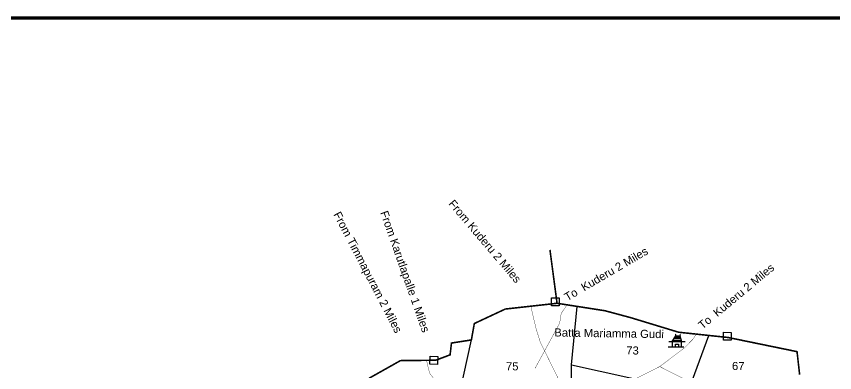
# Model space of a CAD drawing. Header units: feet. Extents: x 744893 to 763303, y 1620064 to 1627037.
# Drawn here: x 756988 to 759523, y 1625935 to 1627037 of the extents above; entities that cross this region are included whole.
import ezdxf
from ezdxf.enums import TextEntityAlignment as Align

# ---------------------------------------------------------------- set-up
doc = ezdxf.new("R2010")
doc.units = ezdxf.units.FT
doc.header["$LTSCALE"] = 15
doc.header["$MEASUREMENT"] = 0
doc.linetypes.add('HIDDEN2', pattern=[0.1875, 0.125, -0.0625])
for name, color, linetype in [('PAPER SIZE', 10, 'Continuous'), ('PLOT', 7, 'Continuous'), ('PLOT NO', 7, 'Continuous'), ('ROADS', 6, 'Continuous'), ('VILLAGE STONES', 240, 'Continuous')]:
    doc.layers.add(name, color=color, linetype=linetype)
doc.layers.add('VILLAGE BOUNDRY', color=5, linetype='HIDDEN2', lineweight=100)
doc.styles.get("Standard").update_dxf_attribs({"font": 'arial.ttf'})
doc.linetypes.add('DOTS', pattern='A,1e-06,-3,["●",Standard,S=3,R=0,X=-1.25,Y=-1.25],-3', length=6.000001)

msp = doc.modelspace()

# ---------------------------------------------------------------- linework, layer by layer
at = {"layer": 'PAPER SIZE', "color": 5, "const_width": 10}
msp.add_lwpolyline([(744898.5, 1627031.8), (763123.1, 1627031.8), (763123.1, 1620068.6), (744898.5, 1620068.6)], close=True, dxfattribs=at)
at = {"layer": 'PLOT'}
for points in [[(758348.1, 1625811.4), (758384, 1625777.2), (758413.6, 1625775), (758470.5, 1625737.4), (758593.4, 1625787.5), (758708.5, 1625821.9), (758707.2, 1625958.3), (758724.7, 1626139.5)], [(758107, 1625641), (758235.4, 1625730.3), (758241.4, 1625776.4), (758348.1, 1625811.4), (758397.2, 1626035.7)], [(758707.2, 1625958.3), (758974.1, 1625899.6), (759004.6, 1625873.5), (759074.5, 1625892.8), (759132.7, 1626049.6)]]:
    msp.add_lwpolyline(points, dxfattribs=at)
at = {"layer": 'PLOT NO'}
for points in [[(759009, 1626030.6), (759059.2, 1626030.6)], [(759018.8, 1626030.6), (759030.4, 1626048.4), (759043.2, 1626048.4), (759048.1, 1626030.6)], [(759018.8, 1626030.6), (759018.8, 1626014.1)], [(759021.4, 1626034.5), (759047.2, 1626034.1)], [(759045.7, 1626039.5), (759024.6, 1626039.5)], [(759027.6, 1626044), (759044.4, 1626044.1)], [(759048.1, 1626013.7), (759048.1, 1626030.8)], [(759007, 1626014.1), (759055.6, 1626014.1)], [(759029.3, 1626014.1), (759029.3, 1626023.1), (759038.6, 1626023.1), (759038.6, 1626014.1)]]:
    msp.add_lwpolyline(points, dxfattribs=at)
for centre, radius, start, end in [((759032.6, 1626050.9), 3.31, 127.3291, 228.7098), ((759042.3, 1626050.6), 2.38, 292.4783, 69.0358)]:
    msp.add_arc(centre, radius, start, end, dxfattribs=at)
at = {"layer": 'ROADS', "linetype": 'HIDDEN2', "ltscale": 10, "const_width": 1}
for points in [[(758713.9, 1625812.5), (758668.3, 1625911.8), (758610.3, 1626029.7), (758597.5, 1626071.2), (758581.2, 1626140.1)], [(758980.6, 1625953.3), (759056.6, 1626010.3), (759083.8, 1626038.3), (759094.1, 1626053.7)], [(758645.7, 1625791.3), (758611.7, 1625760.2), (758599.2, 1625733.3), (758597.4, 1625705.3), (758575, 1625679.6), (758561.4, 1625664.1), (758554.3, 1625617.2), (758530.7, 1625644.8), (758475.7, 1625667.5), (758470.4, 1625697), (758476.3, 1625739.8), (758453.8, 1625775.1), (758435.2, 1625796.6), (758417.1, 1625810.5), (758405, 1625813.9), (758343.8, 1625853.5), (758297.4, 1625891.9), (758284.7, 1625909.7), (758267.4, 1625933.9), (758258.2, 1625972.7)], [(758980.6, 1625953.3), (758785.9, 1625855.5), (758735.6, 1625816.5), (758703.6, 1625810.6), (758668.8, 1625799), (758645.7, 1625791.3)]]:
    msp.add_lwpolyline(points, dxfattribs=at)
at = {"layer": 'ROADS', "linetype": 'DOTS', "ltscale": 0.5, "const_width": 1}
for points in [[(758594.5, 1625948), (758644.5, 1626039.5), (758670.6, 1626087.5), (758675.3, 1626117.2), (758693.7, 1626144.3)], [(760307.9, 1625433.6), (760250, 1625471.4), (760170.1, 1625523.6), (760041.3, 1625607.7), (759997.8, 1625632.1), (759957.5, 1625666.5), (759904.2, 1625696), (759843, 1625716.5), (759810.4, 1625715.3), (759783.9, 1625701.3), (759660.8, 1625692.1), (759641.9, 1625708.4), (759569.8, 1625713.2), (759434.9, 1625699), (759318.4, 1625714.5), (759250.5, 1625745.1), (759199.8, 1625786.9), (759155.9, 1625847.7), (759100.6, 1625892.5), (759019.2, 1625933.7), (758996.3, 1625945.3), (758980.6, 1625953.3)]]:
    msp.add_lwpolyline(points, dxfattribs=at)
at = {"layer": 'VILLAGE BOUNDRY', "lineweight": -2, "ltscale": 15, "const_width": 4.88}
for points in [[(758662.6, 1626149.1), (758640.6, 1626314.5)], [(758080.5, 1625917.3), (758177.3, 1625971.7), (758287.3, 1625973), (758331.2, 1625989.6), (758335.5, 1626026.1), (758397.2, 1626035.7), (758406.3, 1626086.5), (758502.3, 1626131.3), (758581.2, 1626140.1), (758662.6, 1626149.1), (758724.7, 1626139.5), (758811.3, 1626126), (758891.3, 1626104.5), (759039, 1626059.6), (759132.7, 1626049.6), (759192.6, 1626043.3), (759406.1, 1625999.5), (759414.1, 1625928.1)], [(758080.5, 1625917.3), (758177.3, 1625971.7), (758287.3, 1625973), (758331.2, 1625989.6), (758335.5, 1626026.1), (758397.2, 1626035.7), (758406.3, 1626086.5), (758502.3, 1626131.3), (758581.2, 1626140.1), (758662.6, 1626149.1), (758724.7, 1626139.5), (758811.3, 1626126), (758891.3, 1626104.5), (759039, 1626059.6), (759132.7, 1626049.6), (759192.6, 1626043.3), (759406.1, 1625999.5), (759414.1, 1625928.1)]]:
    msp.add_lwpolyline(points, dxfattribs=at)
at = {"layer": 'VILLAGE STONES'}
for points in [[(758645.5, 1626166.1), (758669.5, 1626165.7), (758669.1, 1626141.3), (758645.1, 1626141.7)], [(759178.2, 1626059.5), (759202.2, 1626059.1), (759201.8, 1626034.7), (759177.8, 1626035.1)], [(758269, 1625985), (758292.9, 1625984.6), (758292.5, 1625960.2), (758268.6, 1625960.5)]]:
    msp.add_lwpolyline(points, close=True, dxfattribs=at)

# ---------------------------------------------------------------- texts
at = {"layer": 'PLOT NO'}
for s, rotation, p in [('From Kuderu 2 Miles', 310.3977, (758324.7, 1626456.2)), ('From Timmapuram 2 Miles ', 297.4772, (757969.1, 1626424.4)), ('From Karutlapalle 1 Miles', 289.3511, (758114.4, 1626430)), ('To  Kuderu 2 Miles', 30.3624, (758694.4, 1626155.1)), ('To  Kuderu 2 Miles', 39.7867, (759113, 1626067.3)), ('Batta Mariamma Gudi', 359.0946, (758653.9, 1626046.5))]:
    msp.add_text(s, height=25, rotation=rotation, dxfattribs=at).set_placement(p)
for s, p in [('73', (758896.4, 1626003.2)), ('75', (758523.7, 1625954.2)), ('67', (759223.9, 1625955))]:
    msp.add_text(s, height=25, rotation=359.0946, dxfattribs=at).set_placement(p, align=Align.MIDDLE_CENTER)

doc.saveas('drawing.dxf')
